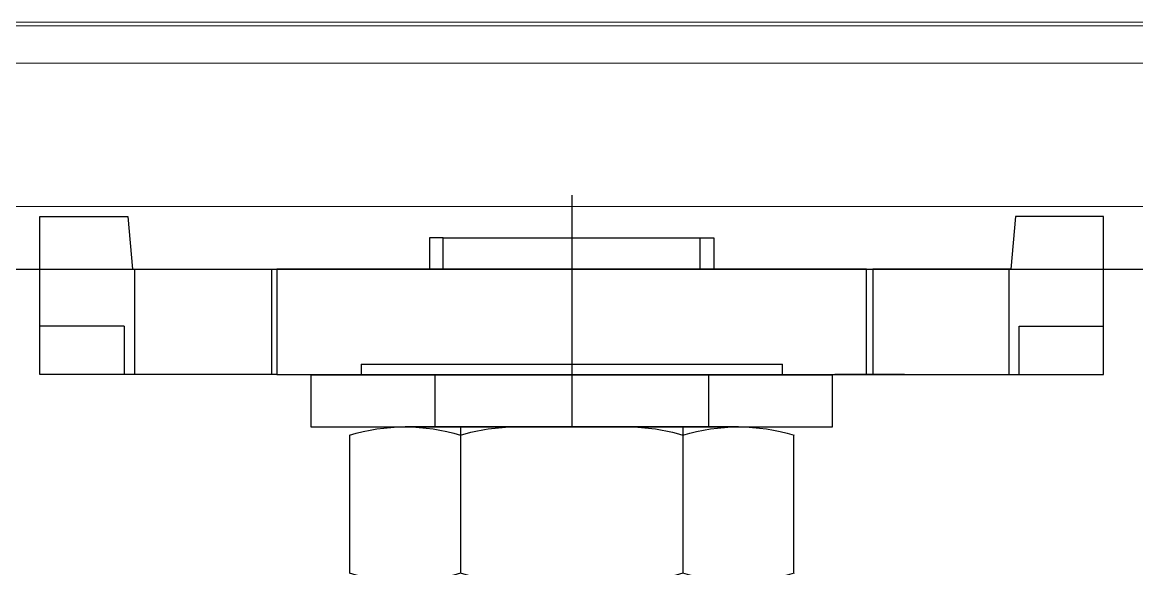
# Model space of a CAD drawing. Extents: x -976302 to -776254, y 5665 to 231437.
# Drawn here: x -803572.5 to -803304.3, y 88214.9 to 88346.4 of the extents above; entities that cross this region are included whole.
import ezdxf

# ---------------------------------------------------------------- set-up
doc = ezdxf.new("R2010")
doc.units = 0
doc.header["$LTSCALE"] = 1000
doc.header["$MEASUREMENT"] = 0
for name, color, linetype in [('33', 7, 'Continuous'), ('himoer配件图层', 7, 'Continuous'), ('暖通', 7, 'Continuous')]:
    doc.layers.add(name, color=color, linetype=linetype)

# ---------------------------------------------------------------- blocks, each defined once
blk = doc.blocks.new('HMZ-L')
at = {"layer": '33', "color": 3, "linetype": 'Continuous'}
blk.add_line((17313.15, 28412.561), (17313.15, 28423.524), dxfattribs=at)
at = {"layer": '33', "color": 7, "linetype": 'Continuous'}
for p, q in [((17291.9, 28421.081), (17287.9, 28421.081)), ((17287.9, 28421.081), (17287.9, 28418.781)), ((17292.4, 28421.081), (17291.9, 28421.081)), ((17291.9, 28421.081), (17291.9, 28418.781)), ((17298.85, 28421.081), (17292.4, 28421.081)), ((17292.4, 28416.081), (17292.4, 28421.081)), ((17297.775, 28421.081), (17297.355, 28421.081)), ((17297.355, 28421.081), (17297.775, 28421.081)), ((17297.775, 28421.081), (17297.355, 28421.081)), ((17297.355, 28421.081), (17297.775, 28421.081)), ((17297.775, 28421.081), (17297.355, 28421.081)), ((17297.465, 28421.081), (17297.727, 28421.081)), ((17297.727, 28421.081), (17297.465, 28421.081)), ((17297.465, 28421.081), (17297.727, 28421.081)), ((17297.727, 28421.081), (17297.465, 28421.081)), ((17297.465, 28421.081), (17297.727, 28421.081)), ((17299.123, 28421.081), (17297.598, 28421.081)), ((17297.598, 28421.081), (17298.332, 28421.081)), ((17298.332, 28421.081), (17297.598, 28421.081)), ((17297.598, 28421.081), (17299.123, 28421.081)), ((17299.125, 28421.081), (17297.6, 28421.081)), ((17297.6, 28421.081), (17299.125, 28421.081)), ((17299.125, 28421.081), (17297.6, 28421.081)), ((17297.6, 28421.081), (17299.125, 28421.081)), ((17297.727, 28421.081), (17297.6, 28421.081)), ((17297.6, 28421.081), (17297.727, 28421.081)), ((17297.727, 28421.081), (17297.6, 28421.081)), ((17297.6, 28421.081), (17299.125, 28421.081)), ((17298.536, 28421.081), (17297.6, 28421.081)), ((17297.6, 28421.081), (17297.727, 28421.081)), ((17297.727, 28421.081), (17297.6, 28421.081)), ((17297.6, 28421.081), (17298.433, 28421.081)), ((17298.147, 28421.081), (17297.65, 28421.081)), ((17297.65, 28421.081), (17300.6, 28421.081)), ((17300.576, 28421.081), (17297.65, 28421.081)), ((17297.65, 28421.081), (17299.972, 28421.081)), ((17299.972, 28421.081), (17297.65, 28421.081)), ((17297.65, 28421.081), (17298.147, 28421.081)), ((17298.147, 28421.081), (17297.65, 28421.081)), ((17297.65, 28421.081), (17298.188, 28421.081)), ((17300.6, 28421.081), (17297.65, 28421.081)), ((17297.65, 28421.081), (17299.781, 28421.081)), ((17299.781, 28421.081), (17297.65, 28421.081)), ((17297.65, 28421.081), (17299.972, 28421.081)), ((17299.972, 28421.081), (17297.65, 28421.081)), ((17297.65, 28421.081), (17300.612, 28421.081)), ((17300.612, 28421.081), (17297.65, 28421.081)), ((17297.65, 28421.081), (17298.147, 28421.081)), ((17300.576, 28421.081), (17297.65, 28421.081)), ((17297.65, 28421.081), (17298.188, 28421.081)), ((17300.6, 28421.081), (17297.65, 28421.081)), ((17297.65, 28421.081), (17299.972, 28421.081)), ((17299.972, 28421.081), (17297.65, 28421.081)), ((17297.65, 28421.081), (17299.972, 28421.081)), ((17299.972, 28421.081), (17297.65, 28421.081)), ((17297.65, 28421.081), (17298.188, 28421.081)), ((17298.188, 28421.081), (17297.65, 28421.081)), ((17297.65, 28421.081), (17300.576, 28421.081)), ((17300.6, 28421.081), (17297.65, 28421.081)), ((17297.65, 28421.081), (17299.972, 28421.081)), ((17299.972, 28421.081), (17297.65, 28421.081)), ((17297.65, 28421.081), (17298.147, 28421.081)), ((17300.6, 28421.081), (17297.65, 28421.081)), ((17297.65, 28421.081), (17299.972, 28421.081)), ((17299.972, 28421.081), (17297.65, 28421.081)), ((17297.65, 28421.081), (17300.6, 28421.081)), ((17298.147, 28421.081), (17297.65, 28421.081)), ((17297.65, 28421.081), (17298.147, 28421.081)), ((17298.147, 28421.081), (17297.65, 28421.081)), ((17297.65, 28421.081), (17300.576, 28421.081)), ((17300.576, 28421.081), (17297.65, 28421.081)), ((17297.65, 28421.081), (17299.781, 28421.081)), ((17299.781, 28421.081), (17297.65, 28421.081)), ((17297.65, 28421.081), (17300.6, 28421.081)), ((17300.6, 28421.081), (17297.65, 28421.081)), ((17297.65, 28421.081), (17299.972, 28421.081)), ((17299.972, 28421.081), (17297.65, 28421.081)), ((17297.65, 28421.081), (17300.612, 28421.081)), ((17300.612, 28421.081), (17297.65, 28421.081)), ((17297.65, 28421.081), (17298.188, 28421.081)), ((17300.6, 28421.081), (17297.65, 28421.081)), ((17297.65, 28421.081), (17299.972, 28421.081)), ((17299.972, 28421.081), (17297.65, 28421.081)), ((17297.65, 28421.081), (17298.147, 28421.081)), ((17300.6, 28421.081), (17297.65, 28421.081)), ((17297.65, 28421.081), (17299.972, 28421.081)), ((17299.972, 28421.081), (17297.65, 28421.081)), ((17297.65, 28421.081), (17299.972, 28421.081)), ((17299.972, 28421.081), (17297.65, 28421.081)), ((17297.65, 28421.081), (17298.147, 28421.081)), ((17297.65, 28421.081), (17300.149, 28421.081)), ((17300.035, 28421.081), (17297.65, 28421.081)), ((17298.025, 28421.081), (17297.775, 28421.081)), ((17298.025, 28421.081), (17297.775, 28421.081)), ((17297.775, 28421.081), (17298.025, 28421.081)), ((17298.025, 28421.081), (17297.775, 28421.081)), ((17297.775, 28421.081), (17298.025, 28421.081)), ((17298.453, 28421.081), (17298.025, 28421.081)), ((17298.453, 28421.081), (17298.025, 28421.081)), ((17298.025, 28421.081), (17298.453, 28421.081)), ((17298.453, 28421.081), (17298.025, 28421.081)), ((17298.025, 28421.081), (17298.453, 28421.081)), ((17298.894, 28421.081), (17298.065, 28421.081)), ((17298.065, 28421.081), (17298.894, 28421.081)), ((17298.393, 28421.081), (17298.065, 28421.081)), ((17298.065, 28421.081), (17298.393, 28421.081)), ((17298.499, 28421.081), (17298.069, 28421.081)), ((17298.069, 28421.081), (17298.56, 28421.081)), ((17299.125, 28421.081), (17298.095, 28421.081)), ((17298.095, 28421.081), (17299.125, 28421.081)), ((17298.095, 28421.081), (17299.125, 28421.081)), ((17299.125, 28421.081), (17298.095, 28421.081)), ((17298.095, 28421.081), (17299.125, 28421.081)), ((17298.322, 28421.081), (17298.137, 28421.081)), ((17298.137, 28421.081), (17298.322, 28421.081)), ((17298.322, 28421.081), (17298.137, 28421.081)), ((17298.137, 28421.081), (17298.322, 28421.081)), ((17298.322, 28421.081), (17298.137, 28421.081)), ((17300.137, 28421.081), (17298.147, 28421.081)), ((17298.147, 28421.081), (17300.576, 28421.081)), ((17298.147, 28421.081), (17300.576, 28421.081)), ((17300.576, 28421.081), (17298.147, 28421.081)), ((17298.147, 28421.081), (17300.137, 28421.081)), ((17298.147, 28421.081), (17300.137, 28421.081)), ((17300.137, 28421.081), (17298.147, 28421.081)), ((17298.147, 28421.081), (17300.576, 28421.081)), ((17300.576, 28421.081), (17298.147, 28421.081)), ((17298.147, 28421.081), (17300.137, 28421.081)), ((17298.188, 28421.081), (17300.101, 28421.081)), ((17298.188, 28421.081), (17300.101, 28421.081)), ((17298.188, 28421.081), (17300.101, 28421.081)), ((17300.101, 28421.081), (17298.188, 28421.081)), ((17298.188, 28421.081), (17300.101, 28421.081)), ((17298.662, 28421.081), (17298.322, 28421.081)), ((17298.322, 28421.081), (17298.662, 28421.081)), ((17298.662, 28421.081), (17298.322, 28421.081)), ((17298.322, 28421.081), (17298.662, 28421.081)), ((17298.662, 28421.081), (17298.322, 28421.081)), ((17298.332, 28421.081), (17298.393, 28421.081)), ((17298.393, 28421.081), (17298.332, 28421.081)), ((17299.125, 28421.081), (17298.361, 28421.081)), ((17298.361, 28421.081), (17298.662, 28421.081)), ((17299.125, 28421.081), (17298.361, 28421.081)), ((17298.361, 28421.081), (17298.662, 28421.081)), ((17298.662, 28421.081), (17298.361, 28421.081)), ((17298.361, 28421.081), (17299.125, 28421.081)), ((17299.125, 28421.081), (17298.361, 28421.081)), ((17298.361, 28421.081), (17298.662, 28421.081)), ((17298.662, 28421.081), (17298.361, 28421.081)), ((17298.361, 28421.081), (17299.125, 28421.081)), ((17298.433, 28421.081), (17298.499, 28421.081)), ((17299.002, 28421.081), (17298.437, 28421.081)), ((17298.437, 28421.081), (17299.002, 28421.081)), ((17299.002, 28421.081), (17298.437, 28421.081)), ((17298.437, 28421.081), (17299.002, 28421.081)), ((17299.002, 28421.081), (17298.437, 28421.081)), ((17298.437, 28421.081), (17299.002, 28421.081)), ((17299.002, 28421.081), (17298.437, 28421.081)), ((17298.437, 28421.081), (17299.002, 28421.081)), ((17299.002, 28421.081), (17298.437, 28421.081)), ((17298.437, 28421.081), (17299.002, 28421.081)), ((17299.125, 28421.081), (17298.453, 28421.081)), ((17299.125, 28421.081), (17298.453, 28421.081)), ((17298.453, 28421.081), (17299.125, 28421.081)), ((17299.125, 28421.081), (17298.453, 28421.081)), ((17298.453, 28421.081), (17299.125, 28421.081)), ((17299.236, 28421.081), (17298.536, 28421.081)), ((17298.56, 28421.081), (17299.023, 28421.081)), ((17300.6, 28421.081), (17298.588, 28421.081)), ((17298.588, 28421.081), (17300.6, 28421.081)), ((17300.6, 28421.081), (17298.588, 28421.081)), ((17298.588, 28421.081), (17300.6, 28421.081)), ((17300.6, 28421.081), (17298.588, 28421.081)), ((17298.588, 28421.081), (17300.6, 28421.081)), ((17300.6, 28421.081), (17298.588, 28421.081)), ((17298.588, 28421.081), (17300.6, 28421.081)), ((17298.588, 28421.081), (17300.6, 28421.081)), ((17300.6, 28421.081), (17298.588, 28421.081)), ((17299.614, 28421.081), (17298.646, 28421.081)), ((17298.646, 28421.081), (17298.894, 28421.081)), ((17298.894, 28421.081), (17298.646, 28421.081)), ((17298.646, 28421.081), (17299.614, 28421.081)), ((17298.85, 28421.081), (17299.15, 28421.081)), ((17299.023, 28421.081), (17298.98, 28421.081)), ((17298.98, 28421.081), (17299.441, 28421.081)), ((17299.061, 28421.081), (17299.568, 28421.081)), ((17299.568, 28421.081), (17299.061, 28421.081)), ((17299.061, 28421.081), (17299.614, 28421.081)), ((17299.614, 28421.081), (17299.061, 28421.081)), ((17299.123, 28421.081), (17300.612, 28421.081)), ((17300.612, 28421.081), (17299.123, 28421.081)), ((17299.125, 28421.081), (17300.141, 28421.081)), ((17300.141, 28421.081), (17299.125, 28421.081)), ((17299.125, 28421.081), (17300.141, 28421.081)), ((17300.141, 28421.081), (17299.125, 28421.081)), ((17299.125, 28421.081), (17300.65, 28421.081)), ((17300.65, 28421.081), (17299.125, 28421.081)), ((17299.125, 28421.081), (17300.141, 28421.081)), ((17300.141, 28421.081), (17299.125, 28421.081)), ((17299.125, 28421.081), (17300.141, 28421.081)), ((17300.141, 28421.081), (17299.125, 28421.081)), ((17299.125, 28421.081), (17300.65, 28421.081)), ((17300.65, 28421.081), (17299.125, 28421.081)), ((17299.125, 28421.081), (17300.141, 28421.081)), ((17300.141, 28421.081), (17299.125, 28421.081)), ((17299.125, 28421.081), (17300.65, 28421.081)), ((17300.65, 28421.081), (17299.125, 28421.081)), ((17299.125, 28421.081), (17300.65, 28421.081)), ((17300.65, 28421.081), (17299.125, 28421.081)), ((17299.125, 28421.081), (17300.65, 28421.081)), ((17300.65, 28421.081), (17299.125, 28421.081)), ((17327.15, 28421.081), (17299.15, 28421.081)), ((17299.15, 28421.081), (17299.15, 28416.081)), ((17299.856, 28421.081), (17299.236, 28421.081)), ((17299.866, 28421.081), (17299.352, 28421.081)), ((17299.352, 28421.081), (17299.866, 28421.081)), ((17299.866, 28421.081), (17299.352, 28421.081)), ((17299.352, 28421.081), (17299.866, 28421.081)), ((17299.352, 28421.081), (17299.781, 28421.081)), ((17299.781, 28421.081), (17299.352, 28421.081)), ((17299.352, 28421.081), (17299.781, 28421.081)), ((17299.781, 28421.081), (17299.352, 28421.081)), ((17299.441, 28421.081), (17299.821, 28421.081)), ((17299.568, 28421.081), (17300.143, 28421.081)), ((17300.143, 28421.081), (17299.568, 28421.081)), ((17300.143, 28421.081), (17299.614, 28421.081)), ((17299.614, 28421.081), (17300.143, 28421.081)), ((17299.614, 28421.081), (17300.612, 28421.081)), ((17300.612, 28421.081), (17299.614, 28421.081)), ((17300.147, 28421.081), (17299.753, 28421.081)), ((17299.753, 28421.081), (17299.841, 28421.081)), ((17299.821, 28421.081), (17300.147, 28421.081)), ((17299.841, 28421.081), (17300.612, 28421.081)), ((17300.346, 28421.081), (17299.856, 28421.081)), ((17300.612, 28421.081), (17299.866, 28421.081)), ((17299.866, 28421.081), (17300.612, 28421.081)), ((17299.866, 28421.081), (17300.612, 28421.081)), ((17300.612, 28421.081), (17299.866, 28421.081)), ((17300.56, 28421.081), (17300.035, 28421.081)), ((17300.101, 28421.081), (17300.6, 28421.081)), ((17300.101, 28421.081), (17300.6, 28421.081)), ((17300.6, 28421.081), (17300.101, 28421.081)), ((17300.101, 28421.081), (17300.6, 28421.081)), ((17300.101, 28421.081), (17300.6, 28421.081)), ((17300.6, 28421.081), (17300.137, 28421.081)), ((17300.137, 28421.081), (17300.6, 28421.081)), ((17300.137, 28421.081), (17300.6, 28421.081)), ((17300.6, 28421.081), (17300.137, 28421.081)), ((17300.137, 28421.081), (17300.6, 28421.081)), ((17300.149, 28421.081), (17300.56, 28421.081)), ((17300.612, 28421.081), (17300.346, 28421.081)), ((17327.15, 28416.081), (17327.15, 28421.081)), ((17327.15, 28421.081), (17327.4, 28421.081)), ((17327.4, 28421.081), (17333.9, 28421.081)), ((17333.9, 28421.081), (17334.4, 28421.081)), ((17333.9, 28421.081), (17333.9, 28416.081)), ((17334.4, 28421.081), (17338.4, 28421.081)), ((17334.4, 28418.781), (17334.4, 28421.081)), ((17338.4, 28421.081), (17338.4, 28418.781)), ((17323.15, 28420.581), (17303.15, 28420.581)), ((17291.9, 28418.781), (17287.9, 28418.781)), ((17287.9, 28418.781), (17287.9, 28413.581)), ((17334.4, 28418.781), (17338.4, 28418.781)), ((17338.4, 28418.781), (17338.4, 28413.581)), ((17292.082, 28413.581), (17292.3, 28416.081)), ((17292.3, 28416.081), (17292.4, 28416.081)), ((17292.4, 28416.081), (17298.85, 28416.081)), ((17299.15, 28416.081), (17298.85, 28416.081)), ((17299.15, 28416.081), (17327.15, 28416.081)), ((17306.4, 28414.581), (17306.4, 28416.081)), ((17319.9, 28414.581), (17319.9, 28416.081)), ((17327.4, 28416.081), (17327.15, 28416.081)), ((17333.9, 28416.081), (17327.4, 28416.081)), ((17334, 28416.081), (17333.9, 28416.081)), ((17334.219, 28413.581), (17334, 28416.081)), ((17307.046, 28414.581), (17306.4, 28414.581)), ((17319.254, 28414.581), (17307.046, 28414.581)), ((17319.254, 28414.581), (17319.9, 28414.581)), ((17287.9, 28413.581), (17292.082, 28413.581)), ((17338.4, 28413.581), (17334.219, 28413.581))]:
    blk.add_line(p, q, dxfattribs=at)
at = {"layer": '33', "color": 1, "linetype": 'Continuous'}
for p, q in [((17298.85, 28416.081), (17298.85, 28421.081)), ((17327.4, 28416.081), (17327.4, 28421.081)), ((17307.046, 28416.081), (17307.046, 28414.581)), ((17319.254, 28416.081), (17319.254, 28414.581))]:
    blk.add_line(p, q, dxfattribs=at)
at = {"layer": '33'}
for p, q in [((17303.15, 28421.081), (17303.15, 28420.581)), ((17323.15, 28420.581), (17323.15, 28421.081))]:
    blk.add_line(p, q, dxfattribs=at)
blk = doc.blocks.new('ZISUOLUOMU')
for p, q in [((17835.692, 28426.647), (17835.692, 28433.204)), ((17838.331, 28433.595), (17854.162, 28433.595)), ((17840.969, 28426.256), (17840.969, 28433.204)), ((17851.523, 28426.256), (17851.523, 28433.204)), ((17856.8, 28433.204), (17856.8, 28426.647)), ((17833.862, 28423.779), (17833.862, 28426.256)), ((17833.862, 28426.256), (17858.63, 28426.256)), ((17854.162, 28426.256), (17838.331, 28426.256)), ((17839.745, 28423.779), (17839.745, 28426.256)), ((17852.748, 28423.779), (17852.748, 28426.256)), ((17858.63, 28426.256), (17858.63, 28423.779)), ((17833.862, 28423.779), (17858.63, 28423.779))]:
    blk.add_line(p, q)
for centre, start, end in [((17838.331, 28424.495), 73.1468, 106.8531), ((17843.608, 28424.495), 90, 106.8531), ((17848.885, 28424.495), 73.1468, 90), ((17854.162, 28424.495), 73.1468, 106.8531), ((17838.331, 28435.357), 253.1469, 286.8532), ((17843.608, 28435.357), 253.1469, 270), ((17848.885, 28435.357), 270, 286.8532), ((17854.162, 28435.357), 253.1469, 286.8532)]:
    blk.add_arc(centre, 9.101, start, end)
at = {"layer": 'himoer配件图层'}
blk.add_line((17856.796, 28423.779), (17835.696, 28423.779), dxfattribs=at)
blk = doc.blocks.new('*U22')
at = {"color": 7, "linetype": 'Continuous', "lineweight": 15}
for p, q in [((-24580.184, -16977.627), (-23580.184, -16977.627)), ((-24580.184, -16977.788), (-23580.184, -16977.788)), ((-24580.184, -16989.353), (-23580.184, -16989.353))]:
    blk.add_line(p, q, dxfattribs=at)
at = {"color": 253, "linetype": 'Continuous', "lineweight": 15, "true_color": 0x9e9e9e}
for p, q in [((-24580.184, -16979.562), (-23580.184, -16979.562)), ((-24580.184, -16986.375), (-23580.184, -16986.375))]:
    blk.add_line(p, q, dxfattribs=at)

msp = doc.modelspace()

# ---------------------------------------------------------------- linework, layer by layer
at = {"layer": '暖通', "color": 7}
for p, q in [((-803543.46, 88286.94), (-803691.91, 88286.94)), ((-803543.46, 88286.94), (-803691.91, 88286.94)), ((-803337.15, 88286.94), (-803543.46, 88286.94)), ((-803337.15, 88286.94), (-803543.46, 88286.94)), ((-802937.11, 88286.94), (-803337.15, 88286.94)), ((-802937.11, 88286.94), (-803337.15, 88286.94))]:
    msp.add_line(p, q, dxfattribs=at)

# ---------------------------------------------------------------- block references
at = {"layer": '暖通', "color": 7, "xscale": 5.068799998611212, "yscale": 5.068799998611212, "zscale": 5.068799998611212}
msp.add_blockref('*U22', (-679118.28, 174402.58), dxfattribs=at)
msp.add_blockref('*U22', (-679118.28, 174402.58), dxfattribs=at)
at = {"layer": '暖通', "color": 7, "rotation": 180}
for name, p, xscale, yscale, zscale in [('HMZ-L', (-715683.41, 232322.38), 5.068799998611212, 5.068799998611212, 5.068799998611212), ('HMZ-L', (-715683.41, 232322.38), 5.068799998611212, 5.068799998611212, 5.068799998611212), ('ZISUOLUOMU', (-893899.36, 232336.05), -5.068799998611212, 5.068799999542534, 5.068800000000002), ('ZISUOLUOMU', (-893899.36, 232336.05), -5.068799998611212, 5.068799999542534, 5.068800000000002)]:
    msp.add_blockref(name, p, dxfattribs=dict(at, xscale=xscale, yscale=yscale, zscale=zscale))

doc.saveas('drawing.dxf')
